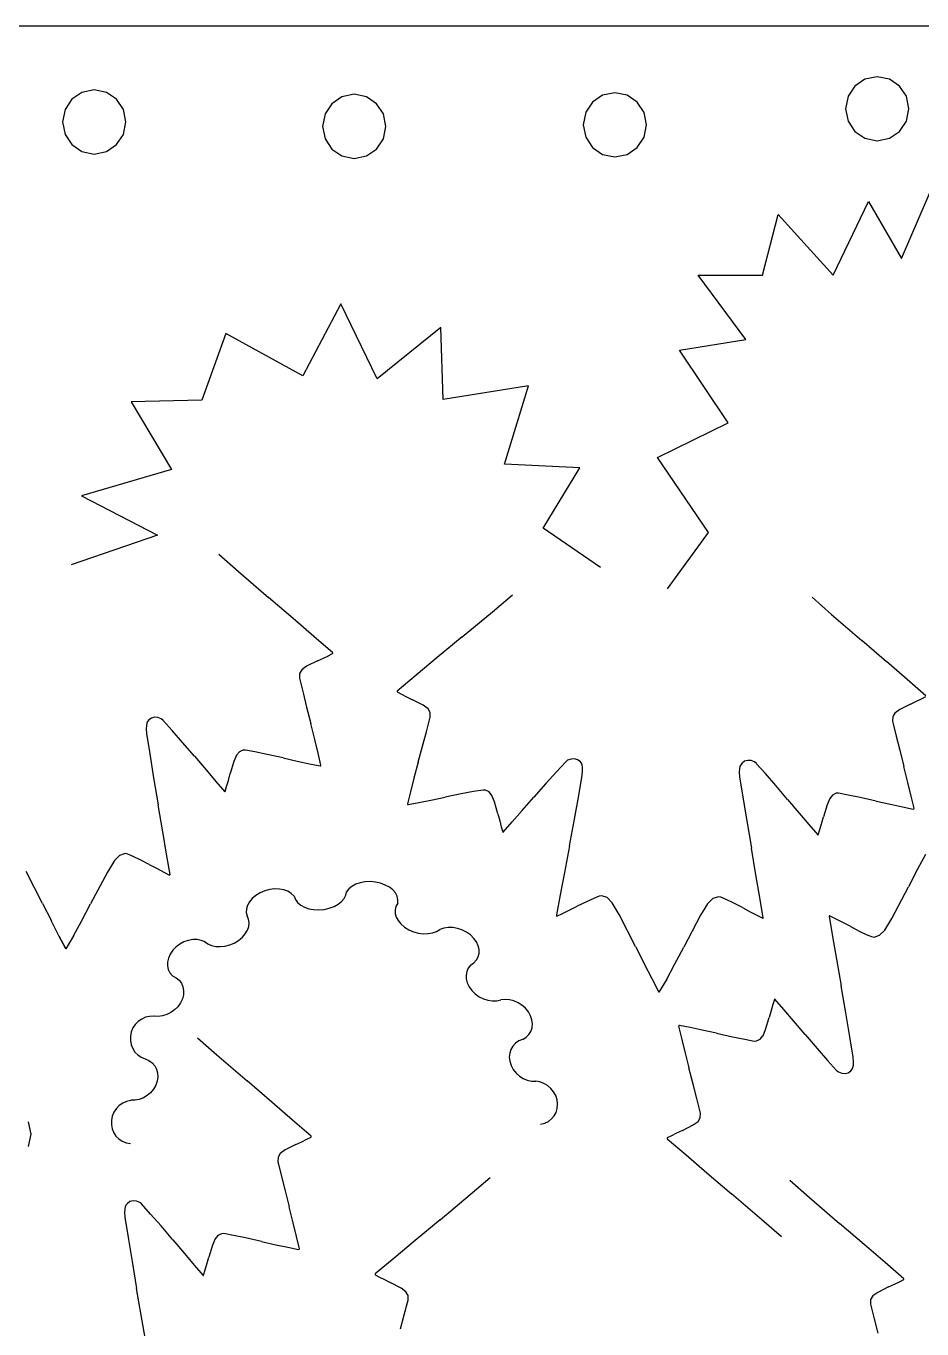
# Model space of a CAD drawing. Extents: x -196 to 369, y 430 to 811.
# Drawn here: x 25.7 to 111.6, y 686.2 to 811 of the extents above; entities that cross this region are included whole.
import ezdxf

# ---------------------------------------------------------------- set-up
doc = ezdxf.new("R2010")
doc.units = 0

msp = doc.modelspace()

# ---------------------------------------------------------------- linework, layer by layer
at = {"layer": 'Layer 1'}
for p, q in [((112.83, 810.988), (-1.23406, 810.988)), ((107.26695, 806.13711), (106.086571, 805.897321)), ((108.44679, 805.894604), (107.26695, 806.13711)), ((32.25877, 804.87711), (31.078388, 804.637324)), ((33.438607, 804.634601), (32.25877, 804.87711)), ((105.122044, 805.240775), (104.470983, 804.266034)), ((106.086571, 805.897321), (105.122044, 805.240775)), ((109.409842, 805.235838), (108.44679, 805.894604)), ((110.058713, 804.259597), (109.409842, 805.235838)), ((30.113858, 803.980779), (29.462794, 803.006036)), ((31.078388, 804.637324), (30.113858, 803.980779)), ((34.401656, 803.975834), (33.438607, 804.634601)), ((35.050524, 802.999595), (34.401656, 803.975834)), ((55.028258, 803.554769), (54.377194, 802.580026)), ((55.992788, 804.211314), (55.028258, 803.554769)), ((57.17317, 804.4511), (55.992788, 804.211314)), ((58.353005, 804.208592), (57.17317, 804.4511)), ((59.316052, 803.549828), (58.353005, 804.208592)), ((59.964921, 802.573591), (59.316052, 803.549828)), ((79.994958, 803.703779), (79.343894, 802.729036)), ((80.959488, 804.360324), (79.994958, 803.703779)), ((82.13987, 804.60011), (80.959488, 804.360324)), ((83.319707, 804.357601), (82.13987, 804.60011)), ((84.282756, 803.698834), (83.319707, 804.357601)), ((84.931624, 802.722595), (84.282756, 803.698834)), ((104.470983, 804.266034), (104.231, 803.07166)), ((110.29601, 803.06467), (110.058713, 804.259597)), ((29.462794, 803.006036), (29.22281, 801.81166)), ((35.28782, 801.80467), (35.050524, 802.999595)), ((54.377194, 802.580026), (54.13721, 801.38565)), ((60.20222, 801.37867), (59.964921, 802.573591)), ((79.343894, 802.729036), (79.10391, 801.53466)), ((85.16892, 801.52767), (84.931624, 802.722595)), ((104.231, 803.067), (104.469192, 801.872259)), ((110.056921, 801.87011), (110.29601, 803.06467)), ((29.2228, 801.807), (29.460993, 800.612257)), ((35.048731, 800.61011), (35.28782, 801.80467)), ((54.1372, 801.381), (54.375393, 800.186257)), ((59.963131, 800.18411), (60.20222, 801.37867)), ((79.1039, 801.53), (79.342093, 800.335257)), ((84.929831, 800.33311), (85.16892, 801.52767)), ((104.469192, 801.872259), (105.118791, 800.89652)), ((109.406588, 800.894869), (110.056921, 801.87011)), ((29.460993, 800.612257), (30.110595, 799.636516)), ((34.398398, 799.634869), (35.048731, 800.61011)), ((54.375393, 800.186257), (55.024995, 799.210516)), ((59.312798, 799.208869), (59.963131, 800.18411)), ((79.342093, 800.335257), (79.991695, 799.359516)), ((84.279498, 799.357869), (84.929831, 800.33311)), ((105.118791, 800.89652), (106.082333, 800.238492)), ((106.082333, 800.238492), (107.26235, 799.99689)), ((107.26235, 799.99689), (108.442551, 800.237583)), ((108.442551, 800.237583), (109.406588, 800.894869)), ((30.110595, 799.636516), (31.074139, 798.97849)), ((31.074139, 798.97849), (32.25416, 798.73689)), ((32.25416, 798.73689), (33.434361, 798.977583)), ((33.434361, 798.977583), (34.398398, 799.634869)), ((55.024995, 799.210516), (55.988539, 798.55249)), ((55.988539, 798.55249), (57.16856, 798.31089)), ((57.16856, 798.31089), (58.348761, 798.551583)), ((58.348761, 798.551583), (59.312798, 799.208869)), ((79.991695, 799.359516), (80.955239, 798.70149)), ((80.955239, 798.70149), (82.13526, 798.45989)), ((82.13526, 798.45989), (83.315461, 798.700583)), ((83.315461, 798.700583), (84.279498, 799.357869)), ((109.59828, 788.72179), (112.88027, 796.36346)), ((103.03428, 787.125), (106.41574, 794.19642)), ((106.41574, 794.19642), (109.59828, 788.72179)), ((96.2714, 787.125), (97.7632, 792.94179)), ((97.7632, 792.94179), (103.03428, 787.125)), ((94.68011, 780.96617), (90.1052, 787.12508)), ((90.1052, 787.12508), (96.2714, 787.125)), ((55.8855, 784.37934), (52.23041, 777.49526)), ((59.35561, 777.20542), (55.8855, 784.37934)), ((44.8631, 781.536), (42.57155, 775.15661)), ((52.2304, 777.496), (44.86313, 781.536)), ((65.4639, 782.118), (59.35561, 777.20542)), ((65.69022, 775.215418), (65.464061, 782.118128)), ((88.31503, 779.93964), (94.68011, 780.96617)), ((92.9894, 772.98228), (88.31503, 779.93964)), ((73.86644, 776.539458), (65.69022, 775.215418)), ((71.56936, 769.052438), (73.86644, 776.539458)), ((42.5716, 775.156), (35.79185, 775.018131)), ((35.79185, 775.018131), (39.67042, 768.523901)), ((86.22649, 769.6747), (92.9894, 772.98228)), ((39.67042, 768.523901), (31.05371, 766.009101)), ((78.7811, 768.677), (71.56936, 769.052438)), ((75.27582, 762.90048), (78.78107, 768.67762)), ((91.09974, 762.48923), (86.22649, 769.6747)), ((31.0537, 766.009), (38.3353, 762.22501)), ((80.7675, 759.153), (75.27582, 762.90048)), ((87.1861, 757.109), (91.09974, 762.48923)), ((38.3353, 762.22501), (30.06076, 759.39566)), ((44.204, 760.419), (46.07758, 758.77237)), ((46.0774, 758.772), (48.96525, 756.2844)), ((51.3259, 754.256), (48.96553, 756.28441)), ((70.4027, 754.912), (72.3129, 756.53493)), ((101.022, 756.288), (102.89558, 754.64137)), ((67.5109, 752.504), (70.40244, 754.9123)), ((53.3128, 752.539), (51.32582, 754.25662)), ((102.895, 754.641), (105.78285, 752.1534)), ((55.102029, 750.98561), (53.312659, 752.53837)), ((67.5109, 752.504), (65.1193, 750.51672)), ((108.143, 750.125), (105.78263, 752.15341)), ((53.6444, 750.193), (52.60787, 749.679752)), ((53.6444, 750.193), (54.2098, 750.462054)), ((54.2098, 750.462054), (54.68614, 750.698584)), ((54.686, 750.698), (55.098785, 750.909479)), ((55.098785, 750.909479), (55.120125, 750.944301)), ((55.120125, 750.944301), (55.102029, 750.98561)), ((65.1196, 750.517), (63.10583, 748.83304)), ((110.13, 748.408), (108.14302, 750.12562)), ((51.9359, 748.994), (51.923534, 748.549321)), ((51.9236, 748.55), (51.977207, 748.300405)), ((52.13294, 749.338156), (51.935824, 748.99399)), ((52.6077, 749.679), (52.13294, 749.338156)), ((63.1058, 748.833), (61.2939, 747.31138)), ((51.9769, 748.3), (52.266651, 747.1338)), ((61.2939, 747.311), (61.273365, 747.26646)), ((111.920029, 746.85461), (110.130659, 748.40737)), ((52.2667, 747.134), (52.609436, 745.76821)), ((61.273365, 747.26646), (61.295523, 747.228422)), ((61.295523, 747.228422), (61.703078, 747.009241)), ((61.7028, 747.01), (62.175281, 746.76437)), ((62.1755, 746.764), (62.736642, 746.485174)), ((63.7634, 745.955), (62.73661, 746.485234)), ((110.462, 746.062), (109.42547, 745.548752)), ((110.462, 746.062), (111.0274, 746.331054)), ((111.0274, 746.331054), (111.50374, 746.567584)), ((111.504, 746.567), (111.916785, 746.778479)), ((38.0425, 744.805), (37.747935, 744.726362)), ((38.3628, 744.78), (38.042306, 744.80507)), ((52.6097, 745.768), (53.00422, 744.21347)), ((64.2388, 745.602), (63.76335, 745.95506)), ((64.435, 745.251), (64.238638, 745.601657)), ((64.3876, 744.562), (64.443786, 744.805986)), ((64.4438, 744.806), (64.434577, 745.250841)), ((108.753, 744.863), (108.740634, 744.418321)), ((108.95024, 745.207156), (108.753124, 744.86299)), ((109.425, 745.548), (108.95024, 745.207156)), ((37.2519, 744.009), (37.238149, 743.680299)), ((37.2386, 743.681), (37.270333, 743.243322)), ((37.2916, 744.223), (37.252295, 744.009826)), ((37.3688, 744.388), (37.291425, 744.222585)), ((37.501, 744.552), (37.36888, 744.388356)), ((37.7479, 744.727), (37.50105, 744.552012)), ((38.6846, 744.653), (38.362936, 744.780005)), ((38.8693, 744.505), (38.684799, 744.652882)), ((39.7324, 743.535), (38.868972, 744.505028)), ((53.39, 742.679), (53.004311, 744.21405)), ((64.0791, 743.402), (64.38767, 744.56247)), ((108.741, 744.419), (108.794607, 744.169405)), ((108.794, 744.169), (109.083751, 743.0028)), ((37.2704, 743.243), (37.575439, 741.29324)), ((40.7294, 742.393), (39.732684, 743.53546)), ((41.8582, 741.067), (40.72906, 742.39269)), ((53.7048, 741.376), (53.390092, 742.67888)), ((63.7142, 742.044), (64.078761, 743.40188)), ((109.084, 743.003), (109.426736, 741.63721)), ((37.5758, 741.293), (37.948907, 739.0047)), ((41.8582, 741.067), (42.96971, 739.75368)), ((45.9002, 741.159), (45.646993, 740.562889)), ((46.1652, 741.485), (45.90052, 741.159159)), ((46.5095, 741.654), (46.165014, 741.484161)), ((46.7496, 741.659), (46.509684, 741.654569)), ((47.6574, 741.489), (46.749748, 741.659087)), ((48.8258, 741.247), (47.65718, 741.488335)), ((50.3503, 740.906), (48.82571, 741.247026)), ((53.9762, 740.219), (53.704737, 741.37576)), ((63.2946, 740.497), (63.714506, 742.04379)), ((109.427, 741.637), (109.82152, 740.08247)), ((45.647, 740.563), (45.296595, 739.40285)), ((50.3503, 740.906), (51.71448, 740.599155)), ((51.7144, 740.6), (52.87322, 740.351881)), ((52.8734, 740.351), (53.90012, 740.13911)), ((53.9002, 740.14), (53.95937, 740.158296)), ((53.9591, 740.158), (53.975721, 740.219002)), ((63.2946, 740.497), (62.883435, 738.96929)), ((77.4262, 740.537), (76.54832, 739.582906)), ((77.6131, 740.682), (77.426403, 740.537554)), ((77.9367, 740.803), (77.613041, 740.681881)), ((78.2574, 740.822), (77.936572, 740.802638)), ((78.5508, 740.738), (78.257538, 740.821878)), ((78.795, 740.559), (78.55086, 740.738346)), ((78.9244, 740.393), (78.794745, 740.559008)), ((78.9994, 740.226), (78.92452, 740.39279)), ((79.0355, 740.012), (78.999404, 740.225979)), ((79.0443, 739.683), (79.035491, 740.012241)), ((94.0694, 739.878), (94.055649, 739.549299)), ((94.1091, 740.092), (94.069795, 739.878826)), ((94.1863, 740.257), (94.108925, 740.091585)), ((94.3185, 740.421), (94.18638, 740.257356)), ((94.5654, 740.596), (94.31855, 740.421012)), ((94.86, 740.674), (94.565435, 740.595362)), ((95.1803, 740.649), (94.859806, 740.67407)), ((95.5021, 740.522), (95.180436, 740.649005)), ((95.6868, 740.374), (95.502299, 740.521882)), ((96.5499, 739.404), (95.686472, 740.374028)), ((110.207, 738.548), (109.821311, 740.08305)), ((37.9487, 739.005), (38.392106, 736.40642)), ((42.9701, 739.754), (43.910477, 738.65239)), ((43.9103, 738.652), (44.758651, 737.663761)), ((44.9442, 738.184), (45.107972, 738.743417)), ((45.1077, 738.743), (45.296687, 739.402527)), ((62.8832, 738.969), (62.546274, 737.67285)), ((76.5486, 739.583), (75.53487, 738.45892)), ((78.6741, 737.317), (79.005604, 739.24612)), ((79.0055, 739.246), (79.043792, 739.683047)), ((94.0561, 739.55), (94.087833, 739.112322)), ((94.0879, 739.112), (94.392939, 737.16224)), ((97.5469, 738.262), (96.550184, 739.40446)), ((44.7585, 737.664), (44.7805, 737.664)), ((44.7804, 737.662), (44.796298, 737.686832)), ((44.7963, 737.687), (44.943889, 738.183748)), ((62.5466, 737.673), (62.25443, 736.52038)), ((67.4172, 737.459), (65.88867, 737.147442)), ((68.5913, 737.678), (67.41723, 737.458643)), ((69.5046, 737.831), (68.591431, 737.677601)), ((69.7442, 737.823), (69.50474, 737.831741)), ((70.0859, 737.647), (69.744047, 737.822969)), ((70.3455, 737.316), (70.085691, 737.646509)), ((70.5897, 736.716), (70.345482, 737.316535)), ((75.5347, 738.459), (74.38585, 737.15406)), ((78.2697, 735.052), (78.674049, 737.31651)), ((98.6757, 736.936), (97.54656, 738.26169)), ((102.983, 737.354), (102.71832, 737.028159)), ((103.327, 737.523), (102.982514, 737.353161)), ((103.567, 737.528), (103.327084, 737.523569)), ((104.475, 737.358), (103.567348, 737.528087)), ((105.643, 737.116), (104.47438, 737.357335)), ((110.522, 737.245), (110.207292, 738.54788)), ((38.8333, 733.847), (38.391972, 736.40609)), ((62.2543, 736.521), (62.269139, 736.463399)), ((62.2691, 736.463), (62.324575, 736.444751)), ((62.3246, 736.445), (63.35628, 736.63907)), ((63.3563, 736.639), (64.51905, 736.865996)), ((64.5188, 736.866), (65.88861, 737.147301)), ((70.923, 735.549), (70.59007, 736.7152)), ((73.2546, 735.861), (74.38575, 737.15399)), ((94.3933, 737.162), (94.766407, 734.8737)), ((98.6757, 736.936), (99.78721, 735.62268)), ((102.465, 736.432), (102.114595, 735.27185)), ((102.718, 737.028), (102.464793, 736.431889)), ((107.168, 736.775), (105.64341, 737.116026)), ((107.168, 736.775), (108.53218, 736.468155)), ((108.532, 736.469), (109.69082, 736.220881)), ((109.691, 736.22), (110.71772, 736.00811)), ((110.794, 736.088), (110.522537, 737.24476)), ((110.777, 736.027), (110.793621, 736.088002)), ((70.923, 735.549), (71.102066, 734.886304)), ((71.1021, 734.887), (71.257448, 734.325068)), ((72.298, 734.776), (73.254788, 735.86063)), ((77.7912, 732.482), (78.269917, 735.05225)), ((94.7662, 734.874), (95.209606, 732.27542)), ((99.7876, 735.623), (100.727977, 734.52139)), ((101.925, 734.612), (102.113987, 735.271527)), ((110.718, 736.009), (110.77717, 736.027296)), ((39.199, 731.687), (38.833592, 733.84775)), ((71.2572, 734.325), (71.397415, 733.825802)), ((71.3975, 733.826), (71.41303, 733.801816)), ((71.4131, 733.801), (71.434669, 733.804772)), ((71.4346, 733.803), (72.297947, 734.776362)), ((100.728, 734.521), (101.576351, 733.532761)), ((101.614, 733.556), (101.761589, 734.052748)), ((101.762, 734.053), (101.925772, 734.612417)), ((77.7912, 732.482), (77.31249, 729.94743)), ((101.576, 733.533), (101.598, 733.533)), ((101.598, 733.531), (101.613898, 733.555831)), ((34.2065, 731.077), (33.534453, 729.97714)), ((34.6963, 731.573), (34.20669, 731.076564)), ((35.2349, 731.743), (34.695956, 731.573211)), ((35.4824, 731.694), (35.234974, 731.742599)), ((35.9822, 731.482), (35.482668, 731.694693)), ((36.649, 731.16), (35.982129, 731.481272)), ((37.529, 730.701), (36.648805, 731.160432)), ((39.5242, 729.739), (39.199064, 731.6867)), ((95.6508, 729.716), (95.209472, 732.27509)), ((111.883, 731.647), (111.138558, 730.2451)), ((27.301, 726.971), (25.72838, 730.03825)), ((33.5348, 729.977), (31.91401, 726.92988)), ((37.529, 730.701), (38.27749, 730.305424)), ((38.2774, 730.305), (38.913746, 729.978238)), ((38.9142, 729.978), (39.478133, 729.694398)), ((77.3125, 729.947), (76.909275, 727.79731)), ((111.139, 730.245), (110.26539, 728.57981)), ((39.4781, 729.695), (39.512265, 729.701292)), ((39.5123, 729.701), (39.523867, 729.739019)), ((56.951443, 728.610684), (56.656986, 728.366998)), ((57.3127, 728.807), (56.951443, 728.610684)), ((57.729137, 728.951583), (57.312649, 728.807704)), ((58.1893, 729.038), (57.729137, 728.951583)), ((58.681591, 729.061137), (58.189301, 729.037274)), ((59.194455, 729.017422), (58.681591, 729.061137)), ((59.6923, 728.907), (59.194455, 729.017422)), ((60.1416, 728.74), (59.692368, 728.90746)), ((60.5336, 728.524), (60.141598, 728.740367)), ((96.0165, 727.556), (95.651092, 729.71675)), ((47.3967, 727.447), (47.130159, 727.129232)), ((47.738601, 727.736436), (47.396705, 727.447191)), ((48.151568, 727.987032), (47.738601, 727.736436)), ((48.6087, 728.18), (48.151568, 727.987032)), ((49.0774, 728.304), (48.608775, 728.180039)), ((49.5444, 728.36), (49.077328, 728.303784)), ((49.996938, 728.350445), (49.544452, 728.360736)), ((50.4218, 728.275), (49.996938, 728.350445)), ((50.80599, 728.135005), (50.421785, 728.274365)), ((51.1365, 727.933), (50.80599, 728.135005)), ((51.4003, 727.67), (51.136526, 727.933388)), ((51.4001, 727.67), (51.527329, 727.346293)), ((51.5273, 727.346), (51.744291, 727.05928)), ((55.9459, 727.148), (56.196719, 727.437095)), ((56.196719, 727.437095), (56.36449, 727.750976)), ((56.3645, 727.751), (56.440674, 728.081576)), ((56.657, 728.367), (56.440891, 728.081003)), ((60.85979, 728.266818), (60.533583, 728.523968)), ((61.1116, 727.977), (60.85979, 728.266818)), ((61.28044, 727.662734), (61.111608, 727.977072)), ((61.3577, 727.332), (61.28044, 727.662734)), ((76.9094, 727.798), (76.549502, 725.87042)), ((80.1105, 727.454), (79.42132, 727.140396)), ((80.6364, 727.668), (80.110366, 727.45433)), ((80.8769, 727.711), (80.636371, 727.667517)), ((81.407, 727.532), (80.876774, 727.711878)), ((81.888, 727.023), (81.407008, 727.531636)), ((91.5138, 727.442), (91.02419, 726.945564)), ((92.0524, 727.612), (91.513456, 727.442211)), ((92.2999, 727.563), (92.052474, 727.611599)), ((92.7997, 727.351), (92.300168, 727.563693)), ((93.4665, 727.029), (92.799629, 727.350272)), ((96.3417, 725.608), (96.016564, 727.5557)), ((108.654, 725.527), (110.26483, 728.5794)), ((27.301, 726.971), (28.156119, 725.29322)), ((31.0346, 725.267), (31.913645, 726.92933)), ((46.840405, 726.449511), (46.825778, 726.106825)), ((46.8258, 726.106), (46.903755, 725.77525)), ((46.9433, 726.794), (46.840405, 726.449511)), ((47.130159, 727.129232), (46.94328, 726.793033)), ((51.744291, 727.05928), (52.039484, 726.814656)), ((52.0395, 726.815), (52.401316, 726.617546)), ((52.401316, 726.617546), (52.818191, 726.472363)), ((52.8182, 726.472), (53.278561, 726.384171)), ((53.2785, 726.385), (53.770775, 726.359625)), ((53.7708, 726.359), (54.283422, 726.401162)), ((54.283422, 726.401162), (54.780824, 726.510097)), ((54.780824, 726.510097), (55.229407, 726.67622)), ((55.2294, 726.676), (55.620621, 726.89122)), ((55.620621, 726.89122), (55.945926, 727.14744)), ((61.1576, 726.686), (61.07745, 726.356188)), ((61.07745, 726.356188), (61.089857, 726.013543)), ((61.3346, 726.993), (61.157674, 726.686196)), ((61.3348, 726.993), (61.357692, 727.332015)), ((77.1282, 726.022), (77.772799, 726.326153)), ((77.772799, 726.326153), (78.538954, 726.706023)), ((79.4209, 727.141), (78.538752, 726.70649)), ((82.5458, 725.907), (81.888236, 727.02293)), ((91.024, 726.946), (90.351953, 725.84614)), ((94.3465, 726.57), (93.466305, 727.029432)), ((94.3465, 726.57), (95.09499, 726.174424)), ((95.0949, 726.174), (95.731246, 725.847238)), ((28.156165, 725.29298), (28.1561, 725.293)), ((28.884832, 723.88048), (28.156165, 725.29298)), ((30.2857, 723.868), (31.034718, 725.26746)), ((47.0431, 725.458), (46.90354, 725.775153)), ((47.093431, 725.117534), (47.043033, 725.458144)), ((47.057, 724.764), (47.093431, 725.117534)), ((61.0899, 726.013), (61.190613, 725.667664)), ((61.190613, 725.667664), (61.375392, 725.329787)), ((61.3754, 725.33), (61.640007, 725.009732)), ((61.64, 725.01), (61.980188, 724.717491)), ((76.542, 725.794), (76.552655, 725.773784)), ((76.5493, 725.87), (76.542433, 725.793396)), ((76.5524, 725.773), (76.574378, 725.770916)), ((76.5742, 725.771), (77.128088, 726.021959)), ((84.1185, 722.84), (82.54588, 725.90725)), ((90.3523, 725.846), (88.73151, 722.79888)), ((95.7317, 725.847), (96.295633, 725.563398)), ((96.2956, 725.564), (96.329765, 725.570292)), ((96.3298, 725.57), (96.341367, 725.608019)), ((102.664, 725.746), (102.995496, 723.79937)), ((102.676, 725.784), (102.664557, 725.745943)), ((102.71, 725.79), (102.675856, 725.783596)), ((103.275, 725.508), (102.710144, 725.789758)), ((103.913, 725.183), (103.27559, 725.507682)), ((104.662, 724.79), (103.912222, 725.183129)), ((107.986, 724.425), (108.654451, 725.52705)), ((28.8848, 723.881), (29.542849, 722.61607)), ((29.542881, 722.61555), (28.884832, 723.88048)), ((30.2857, 723.868), (29.542881, 722.61555)), ((46.089766, 723.43142), (46.45012, 723.73123)), ((46.45012, 723.73123), (46.733001, 724.060278)), ((46.733, 724.061), (46.93606, 724.408753)), ((46.93606, 724.408753), (47.056979, 724.764663)), ((61.9802, 724.717), (62.391722, 724.462417)), ((62.391722, 724.462417), (62.84782, 724.26498)), ((62.84782, 724.26498), (63.315858, 724.136401)), ((63.3158, 724.137), (63.782722, 724.076149)), ((63.782722, 724.076149), (64.23549, 724.08188)), ((64.2355, 724.082), (64.661056, 724.153159)), ((64.661056, 724.153159), (65.046342, 724.288607)), ((65.0464, 724.288), (65.378373, 724.4866)), ((65.7572, 724.618), (65.378298, 724.486456)), ((66.170523, 724.678843), (65.75726, 724.618648)), ((66.6051, 724.669), (66.170523, 724.678843)), ((67.047896, 724.589955), (66.605035, 724.668514)), ((67.486, 724.444), (67.047896, 724.589955)), ((67.906311, 724.231982), (67.486003, 724.444029)), ((68.295792, 723.955147), (67.906311, 724.231982)), ((68.6259, 723.631), (68.295792, 723.955147)), ((68.8759, 723.283), (68.625897, 723.630795)), ((102.996, 723.799), (103.368464, 721.63945)), ((104.662, 724.79), (105.54369, 724.333445)), ((105.544, 724.334), (106.211916, 724.014908)), ((106.212, 724.015), (106.712224, 723.80394)), ((106.712, 723.804), (106.959584, 723.756209)), ((106.96, 723.756), (107.498387, 723.927549)), ((107.498, 723.927), (107.985986, 724.425033)), ((39.774831, 722.486246), (39.52539, 722.118733)), ((40.0935, 722.816), (39.774831, 722.486246)), ((40.4575, 723.087), (40.093585, 722.816403)), ((40.8541, 723.295), (40.457451, 723.086765)), ((41.270997, 723.437142), (40.854133, 723.294484)), ((41.6956, 723.511), (41.270997, 723.437142)), ((42.115456, 723.513393), (41.695626, 723.511566)), ((42.518, 723.44), (42.115456, 723.513393)), ((42.8907, 723.288), (42.517938, 723.439836)), ((42.822, 723.336), (43.132296, 723.108894)), ((43.1322, 723.109), (43.496771, 722.950976)), ((43.496771, 722.950976), (43.902517, 722.86166)), ((43.9026, 722.861), (44.336393, 722.839994)), ((44.336393, 722.839994), (44.785129, 722.886923)), ((44.7851, 722.887), (45.235667, 723.001475)), ((45.2357, 723.002), (45.674984, 723.183639)), ((45.6749, 723.183), (46.089766, 723.43142)), ((69.0445, 722.923), (68.87589, 723.283752)), ((69.130413, 722.559697), (69.044519, 722.922758)), ((69.1323, 722.205), (69.130413, 722.559697)), ((84.1185, 722.84), (84.973619, 721.16222)), ((87.8521, 721.136), (88.731145, 722.79833)), ((39.277748, 721.360351), (39.277019, 720.990653)), ((39.3601, 721.74), (39.277748, 721.360351)), ((39.52539, 722.118733), (39.360095, 721.739815)), ((68.315, 721.068), (68.620919, 721.297191)), ((68.6209, 721.298), (68.878865, 721.563622)), ((68.8789, 721.563), (69.048945, 721.86899)), ((69.0489, 721.869), (69.132313, 722.204668)), ((84.973665, 721.16198), (84.9736, 721.162)), ((85.702332, 719.74948), (84.973665, 721.16198)), ((87.1032, 719.737), (87.852218, 721.13646)), ((103.368, 721.64), (103.817684, 719.08237)), ((39.2772, 720.991), (39.357213, 720.641918)), ((39.357213, 720.641918), (39.516635, 720.324167)), ((39.5166, 720.324), (39.754243, 720.048228)), ((39.7543, 720.048), (40.105841, 719.86539)), ((40.1058, 719.865), (40.390671, 719.620966)), ((67.9414, 720.467), (67.875199, 720.116647)), ((67.875199, 720.116647), (67.890413, 719.747298)), ((68.088243, 720.787726), (67.941387, 720.467059)), ((68.315, 721.068), (68.088243, 720.787726)), ((40.390671, 719.620966), (40.605752, 719.325957)), ((40.6058, 719.326), (40.74801, 718.990415)), ((40.74801, 718.990415), (40.814251, 718.624671)), ((40.8142, 718.625), (40.801375, 718.239537)), ((67.8904, 719.748), (67.98779, 719.370345)), ((67.9878, 719.37), (68.168121, 718.994729)), ((68.1681, 718.995), (68.432118, 718.632819)), ((68.432118, 718.632819), (68.763884, 718.309743)), ((85.7023, 719.75), (86.360349, 718.48507)), ((86.360381, 718.48455), (85.702332, 719.74948)), ((87.1032, 719.737), (86.360381, 718.48455)), ((104.27, 716.485), (103.818109, 719.08212)), ((40.5263, 717.451), (40.27084, 717.078727)), ((40.7064, 717.845), (40.526144, 717.45133)), ((40.8014, 718.239), (40.706404, 717.844226)), ((68.763884, 718.309743), (69.138556, 718.046671)), ((69.1386, 718.046), (69.543527, 717.845888)), ((69.543527, 717.845888), (69.966103, 717.711702)), ((69.9661, 717.712), (70.393674, 717.646705)), ((70.393674, 717.646705), (70.813624, 717.653267)), ((70.8136, 717.653), (71.213297, 717.734367)), ((71.6221, 717.779), (71.213595, 717.734678)), ((72.040479, 717.746918), (71.622096, 717.778764)), ((72.4566, 717.643), (72.040479, 717.746918)), ((72.858261, 717.471761), (72.45655, 717.64364)), ((73.2334, 717.236), (72.858261, 717.471761)), ((97.4179, 717.781), (97.271934, 717.283772)), ((97.4337, 717.805), (97.417883, 717.780117)), ((97.4557, 717.804), (97.4337, 717.804)), ((98.3071, 716.818), (97.455526, 717.803463)), ((37.57, 716.164), (37.174131, 716.071594)), ((37.9857, 716.176), (37.570031, 716.164263)), ((38.3971, 716.152), (37.985753, 716.175905)), ((38.81194, 716.204607), (38.397088, 716.152021)), ((39.2185, 716.329), (38.81194, 716.204607)), ((39.604983, 716.521073), (39.2185, 716.329567)), ((39.9596, 716.775), (39.604983, 716.521073)), ((40.2706, 717.086), (39.959619, 716.774345)), ((73.569818, 716.940086), (73.233398, 717.235618)), ((73.85537, 716.588877), (73.569818, 716.940086)), ((74.0682, 716.205), (73.85537, 716.588877)), ((74.1961, 715.816), (74.068262, 716.205226)), ((97.11, 716.723), (96.923169, 716.062859)), ((97.2717, 717.283), (97.109756, 716.723051)), ((99.2509, 715.72), (98.30693, 716.81854)), ((104.65, 714.198), (104.269421, 716.48507)), ((35.9702, 715.05), (35.809496, 714.669853)), ((36.1961, 715.388), (35.970204, 715.049998)), ((36.478147, 715.676372), (36.196147, 715.388199)), ((36.8072, 715.907), (36.478147, 715.676372)), ((37.174131, 716.071594), (36.807134, 715.906227)), ((74.0918, 714.722), (74.205636, 715.063955)), ((74.2411, 715.432), (74.196032, 715.816026)), ((74.205636, 715.063955), (74.24112, 715.432224)), ((88.2464, 715.219), (88.521639, 714.06313)), ((88.2633, 715.28), (88.246879, 715.218944)), ((88.3222, 715.298), (88.26309, 715.279511)), ((89.3497, 715.09), (88.32229, 715.298535)), ((90.5094, 714.845), (89.34977, 715.089333)), ((96.3254, 714.305), (96.576659, 714.901935)), ((96.5766, 714.902), (96.923213, 716.06328)), ((100.367, 714.41), (99.2512, 715.71969)), ((35.723081, 714.255441), (35.719438, 713.834644)), ((35.719438, 713.834644), (35.796252, 713.436614)), ((35.8095, 714.67), (35.723081, 714.255441)), ((42.1369, 714.117), (44.01048, 712.47037)), ((72.9289, 713.81), (72.613855, 713.594032)), ((73.3022, 713.959), (72.92893, 713.810262)), ((73.3025, 713.959), (73.63802, 714.158721)), ((73.6381, 714.159), (73.901939, 714.416681)), ((73.901939, 714.416681), (74.09188, 714.721782)), ((88.5216, 714.063), (88.840562, 712.76115)), ((91.8745, 714.543), (90.50932, 714.845388)), ((91.8745, 714.543), (93.40019, 714.206956)), ((93.4001, 714.207), (94.56951, 713.969483)), ((94.5693, 713.969), (95.477502, 713.801879)), ((95.4776, 713.802), (95.7175, 713.807215)), ((95.7178, 713.807), (96.061729, 713.977963)), ((96.0614, 713.978), (96.325014, 714.304704)), ((100.367, 714.41), (101.50046, 713.08801)), ((104.962, 712.249), (104.650594, 714.19775)), ((35.7963, 713.436), (35.946256, 713.069683)), ((35.946256, 713.069683), (36.162095, 712.744032)), ((36.1621, 712.744), (36.436514, 712.467921)), ((36.436514, 712.467921), (36.76223, 712.250383)), ((44.0103, 712.47), (46.89815, 709.9824)), ((72.0626, 712.644), (72.024924, 712.2597)), ((72.176256, 713.000715), (72.062574, 712.643393)), ((72.3615, 713.321), (72.176256, 713.000715)), ((72.613855, 713.594032), (72.361481, 713.320868)), ((88.8406, 712.761), (89.2313, 711.22722)), ((101.5, 713.088), (102.50044, 711.9488)), ((36.7622, 712.251), (37.131937, 712.100933)), ((37.1321, 712.101), (37.500577, 711.942295)), ((37.5005, 711.942), (37.808646, 711.717643)), ((37.808646, 711.717643), (38.052359, 711.437801)), ((38.0524, 711.438), (38.227548, 711.112873)), ((72.0249, 712.259), (72.067662, 711.85778)), ((72.0676, 711.858), (72.195252, 711.449936)), ((72.195252, 711.449936), (72.40153, 711.063667)), ((89.631, 709.674), (89.231405, 711.22723)), ((102.501, 711.949), (103.367592, 710.981797)), ((104.867, 711.104), (104.943835, 711.269666)), ((104.944, 711.269), (104.982609, 711.482302)), ((104.995, 711.811), (104.961838, 712.248572)), ((104.983, 711.483), (104.995677, 711.811744)), ((38.3003, 709.967), (38.159949, 709.562541)), ((38.227548, 711.112873), (38.330006, 710.752644)), ((38.3556, 710.367), (38.300305, 709.967109)), ((38.33, 710.752), (38.355644, 710.366836)), ((49.2588, 707.954), (46.89843, 709.98241)), ((72.40153, 711.063667), (72.669839, 710.724926)), ((72.6699, 710.725), (72.989137, 710.439576)), ((72.989137, 710.439576), (73.348204, 710.213217)), ((73.3482, 710.213), (73.736001, 710.051454)), ((73.736001, 710.051454), (74.141429, 709.960518)), ((74.1414, 709.961), (74.553369, 709.946414)), ((74.9575, 709.879), (74.553068, 709.945657)), ((75.34092, 709.738659), (74.957477, 709.879855)), ((103.367, 710.982), (103.551983, 710.834722)), ((103.552, 710.835), (103.874077, 710.709046)), ((103.875, 710.709), (104.195574, 710.684977)), ((104.195, 710.684), (104.489307, 710.763599)), ((104.489, 710.764), (104.735277, 710.939794)), ((104.736, 710.94), (104.867585, 711.104075)), ((37.6629, 708.851), (37.334874, 708.574281)), ((37.941669, 709.181987), (37.662876, 708.850605)), ((38.159949, 709.562541), (37.941669, 709.181987)), ((75.6935, 709.53), (75.34092, 709.738659)), ((76.005369, 709.260287), (75.69353, 709.529315)), ((76.2666, 708.938), (76.005369, 709.260287)), ((76.467371, 708.569585), (76.26662, 708.938045)), ((89.9785, 708.309), (89.631305, 709.67366)), ((34.660462, 707.62638), (34.378462, 707.338198)), ((34.9895, 707.857), (34.660462, 707.62638)), ((35.356531, 708.022594), (34.989526, 707.857219)), ((35.7524, 708.115), (35.356531, 708.022594)), ((36.168, 708.127), (35.752331, 708.115272)), ((36.1681, 708.127), (35.755849, 708.123511)), ((36.576215, 708.206969), (36.16811, 708.126973)), ((36.9689, 708.358), (36.576215, 708.206969)), ((37.334874, 708.574281), (36.968882, 708.357665)), ((51.2457, 706.237), (49.25872, 707.95462)), ((76.59777, 708.162061), (76.467371, 708.569585)), ((76.6463, 707.743), (76.59777, 708.162061)), ((76.6122, 707.342), (76.646271, 707.743535)), ((90.272, 707.144), (89.978441, 708.30925)), ((33.905367, 706.205441), (33.901723, 705.784652)), ((33.9918, 706.62), (33.905367, 706.205441)), ((34.1526, 707), (33.991896, 706.619853)), ((34.3784, 707.338), (34.152504, 707)), ((53.034929, 704.68361), (51.245559, 706.23637)), ((75.775999, 706.098274), (76.077415, 706.335954)), ((76.0774, 706.336), (76.321447, 706.628717)), ((76.321447, 706.628717), (76.501809, 706.967084)), ((76.5018, 706.967), (76.612178, 707.34163)), ((90.119444, 706.105393), (90.315435, 706.450201)), ((90.3262, 706.895), (90.271778, 707.144419)), ((90.3153, 706.45), (90.326213, 706.894717)), ((26.19875, 704.89258), (25.923586, 703.71119)), ((25.9236, 706.074), (26.19875, 704.89258)), ((33.901723, 705.784652), (33.978545, 705.386613)), ((33.9786, 705.387), (34.128563, 705.020683)), ((34.128563, 705.020683), (34.344402, 704.695032)), ((75.0262, 705.826), (75.42346, 705.925499)), ((75.4235, 705.925), (75.775999, 706.098274)), ((88.046282, 704.975101), (87.570717, 704.737017)), ((88.6108, 705.246), (88.046282, 704.975101)), ((88.6108, 705.246), (89.64564, 705.762631)), ((89.6458, 705.763), (90.119444, 706.105393)), ((34.3444, 704.695), (34.618814, 704.418921)), ((34.618814, 704.418921), (34.94453, 704.201383)), ((34.9445, 704.201), (35.314237, 704.050941)), ((35.3143, 704.051), (35.720758, 703.97735)), ((51.5773, 703.891), (50.54077, 703.377752)), ((51.5773, 703.891), (52.1427, 704.160054)), ((52.1427, 704.160054), (52.61904, 704.396584)), ((52.6189, 704.396), (53.031685, 704.607479)), ((53.031685, 704.607479), (53.053025, 704.642301)), ((53.053025, 704.642301), (53.034929, 704.68361)), ((87.158708, 704.524174), (87.137482, 704.489282)), ((87.137482, 704.489282), (87.155713, 704.448033)), ((87.155713, 704.448033), (88.950143, 702.901123)), ((87.5708, 704.737), (87.158708, 704.524174)), ((49.8688, 702.692), (49.856434, 702.247321)), ((50.06584, 703.036156), (49.868724, 702.69199)), ((50.5406, 703.377), (50.06584, 703.036156)), ((88.95, 702.901), (90.94258, 701.18988)), ((49.8565, 702.248), (49.910107, 701.998405)), ((49.9098, 701.998), (50.199551, 700.8318)), ((90.9425, 701.19), (93.30948, 699.16931)), ((50.1996, 700.832), (50.542336, 699.46621)), ((68.2877, 699.099), (70.1979, 700.72193)), ((98.9065, 700.475), (100.78008, 698.82837)), ((50.5426, 699.466), (50.93712, 697.91147)), ((65.3959, 696.691), (68.28744, 699.0993)), ((96.2058, 696.691), (93.30984, 699.16915)), ((100.78, 698.828), (103.66785, 696.3404)), ((35.1848, 697.707), (35.171049, 697.378299)), ((35.2245, 697.921), (35.185195, 697.707826)), ((35.3017, 698.086), (35.224325, 697.920585)), ((35.4339, 698.25), (35.30178, 698.086356)), ((35.6808, 698.425), (35.43395, 698.250012)), ((35.9754, 698.503), (35.680835, 698.424363)), ((36.2957, 698.478), (35.975206, 698.50307)), ((36.6175, 698.351), (36.295836, 698.478005)), ((36.8022, 698.203), (36.617699, 698.350882)), ((37.6653, 697.233), (36.801872, 698.203028)), ((51.3229, 696.377), (50.937211, 697.91205)), ((35.1715, 697.379), (35.203233, 696.941322)), ((35.2033, 696.941), (35.508339, 694.99124)), ((38.6623, 696.091), (37.665584, 697.23346)), ((51.6377, 695.074), (51.322992, 696.37688)), ((65.3959, 696.691), (63.0043, 694.70372)), ((98.0845, 695.051), (96.20555, 696.6915)), ((106.028, 694.312), (103.66763, 696.34041)), ((35.5087, 694.991), (35.881807, 692.7027)), ((39.7911, 694.765), (38.66196, 696.09069)), ((44.0981, 695.183), (43.83342, 694.857159)), ((44.4424, 695.352), (44.097914, 695.182161)), ((44.6825, 695.357), (44.442584, 695.352569)), ((45.5903, 695.187), (44.682648, 695.357087)), ((46.7587, 694.945), (45.59008, 695.186335)), ((48.2832, 694.604), (46.75861, 694.945026)), ((51.9091, 693.917), (51.637637, 695.07376)), ((39.7911, 694.765), (40.90261, 693.45168)), ((43.5799, 694.261), (43.229495, 693.10085)), ((43.8331, 694.857), (43.579893, 694.260889)), ((48.2832, 694.604), (49.64738, 694.297155)), ((49.6473, 694.298), (50.80612, 694.049881)), ((50.8063, 694.049), (51.83302, 693.83711)), ((51.8331, 693.838), (51.89227, 693.856295)), ((51.892, 693.856), (51.908621, 693.917002)), ((63.0046, 694.704), (60.99083, 693.02004)), ((108.015, 692.595), (106.02802, 694.31262)), ((35.8816, 692.703), (36.325006, 690.10442)), ((40.903, 693.452), (41.843377, 692.35039)), ((42.8771, 691.882), (43.040872, 692.441417)), ((43.0406, 692.441), (43.229587, 693.100527)), ((60.9908, 693.02), (59.1789, 691.49838)), ((109.805029, 691.04161), (108.015659, 692.59437)), ((41.8432, 692.35), (42.691551, 691.361761)), ((42.6914, 691.362), (42.7134, 691.362)), ((42.7133, 691.36), (42.729198, 691.384832)), ((42.7292, 691.385), (42.876789, 691.881748)), ((59.1789, 691.498), (59.158365, 691.45346)), ((59.158365, 691.45346), (59.180523, 691.415422)), ((59.180523, 691.415422), (59.588078, 691.196241)), ((59.5878, 691.197), (60.060281, 690.95137)), ((36.7662, 687.545), (36.324872, 690.10409)), ((60.0605, 690.951), (60.621642, 690.672174)), ((61.6484, 690.142), (60.62161, 690.672234)), ((62.1238, 689.789), (61.64835, 690.14206)), ((108.347, 690.249), (107.31047, 689.735752)), ((108.347, 690.249), (108.9124, 690.518054)), ((108.9124, 690.518054), (109.38874, 690.754584)), ((109.389, 690.754), (109.801785, 690.965479)), ((109.801785, 690.965479), (109.823125, 691.000301)), ((109.823125, 691.000301), (109.805029, 691.04161)), ((61.9641, 687.589), (62.27267, 688.74947)), ((62.32, 689.438), (62.123638, 689.788657)), ((62.2726, 688.749), (62.328786, 688.992986)), ((62.3288, 688.993), (62.319577, 689.437841)), ((106.638, 689.05), (106.625634, 688.605321)), ((106.83524, 689.394156), (106.638124, 689.04999)), ((107.31, 689.735), (106.83524, 689.394156)), ((37.1319, 685.385), (36.766492, 687.54575)), ((61.5992, 686.231), (61.963761, 687.58888)), ((106.626, 688.606), (106.679607, 688.356405)), ((106.679, 688.356), (106.968751, 687.1898)), ((106.969, 687.19), (107.311736, 685.82421))]:
    msp.add_line(p, q, dxfattribs=at)

doc.saveas('drawing.dxf')
